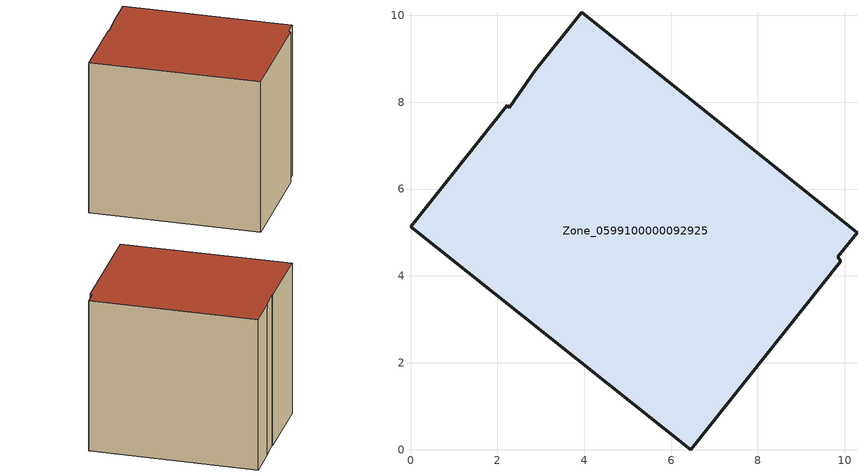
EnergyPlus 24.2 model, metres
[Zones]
Zone_0599100000092925
 floor ground (C_G): 0,5.13 2.23,7.93 2.27,7.88 2.87,8.73 3.94,10.07 10.28,5 9.84,4.44 9.91,4.33 6.45,0 z0.58
 wall outside (C_F): 10.28,5 3.94,10.07 2.87,8.73 2.27,7.88 2.23,7.93 0,5.13 6.45,0 9.91,4.33 9.84,4.44 10.28,5 z0.58:8.29
 roof outside (C_R): 2.23,7.93 0,5.13 6.45,0 9.91,4.33 9.84,4.44 10.28,5 3.94,10.07 2.87,8.73 2.27,7.88 z8.29
[BUILDING]
Pand.0599100000092925: North Axis=0; Terrain=City; Loads Convergence Tolerance Value=0.04; Temperature Convergence Tolerance Value=0.4; Solar Distribution=FullExterior; Maximum Number of Warmup Days=25; Minimum Number of Warmup Days=1
[Site:Location]
Rotterdam.The.Hague.AP_ZH_NLD Design_Conditions: Latitude=51.96; Longitude=4.45; Time Zone=1; Elevation=-4.5
[SITE:GROUNDTEMPERATURE:BUILDINGSURFACE]
18, 18, 18, 18, 18, 18, 18, 18, 18, 18, 18, 18
[MATERIAL] Thermal Absorptance=0.9; Solar Absorptance=0.7; Visible Absorptance=0.7
Name | Roughness | Thickness | Conductivity | Density | Specific Heat
G.TC.1965-1974 | MediumSmooth | 0.15 | 0.882353 | 540 | 1210
F.TC.1965-1974 | Rough | 0.3 | 0.697674 | 1920 | 840
R.TC.1965-1974 | MediumRough | 0.2 | 0.232558 | 1500 | 1000
[CONSTRUCTION]
C_G: G.TC.1965-1974
C_F: F.TC.1965-1974
C_R: R.TC.1965-1974
[ZONE]
Zone_0599100000092925: Type=1; Multiplier=1; Ceiling Height=Autocalculate; Volume=Autocalculate; Floor Area=autocalculate; Part of Total Floor Area=Yes
[ZONEINFILTRATION:DESIGNFLOWRATE]
Infil_Zone_0599100000092925: Zone or ZoneList or Space or SpaceList=Zone_0599100000092925; Schedule=AlwaysOn; Design Flow Rate Calculation Method=Flow/Area; Flow Rate per Floor Area=0.003; Constant Term Coefficient=1; Temperature Term Coefficient=0; Velocity Term Coefficient=0; Velocity Squared Term Coefficient=0
[HVACTEMPLATE:ZONE:IDEALLOADSAIRSYSTEM]
Zone_0599100000092925: Maximum Heating Supply Air Temperature=50; Minimum Cooling Supply Air Temperature=13; Maximum Heating Supply Air Humidity Ratio=0.0156; Minimum Cooling Supply Air Humidity Ratio=0.0077; Heating Limit=NoLimit; Cooling Limit=NoLimit; Dehumidification Control Type=ConstantSensibleHeatRatio; Cooling Sensible Heat Ratio=0.7; Dehumidification Setpoint=60; Humidification Control Type=None; Humidification Setpoint=30; Outdoor Air Method=None; Outdoor Air Flow Rate per Person=0.00944; Outdoor Air Flow Rate per Zone Floor Area=0; Outdoor Air Flow Rate per Zone=0; Demand Controlled Ventilation Type=None; Outdoor Air Economizer Type=NoEconomizer; Heat Recovery Type=None; Sensible Heat Recovery Effectiveness=0.7; Latent Heat Recovery Effectiveness=0.65
[ZONECONTROL:THERMOSTAT]
ThermostatControl_Zone_0599100000092925: Zone or ZoneList=Zone_0599100000092925; Control Type Schedule=DualSetpointControlType; Control 1=Thermostat_Zone_0599100000092925; Temperature Difference Between Cutout And Setpoint=0
[THERMOSTATSETPOINT:DUALSETPOINT]
Thermostat_Zone_0599100000092925: Heating Setpoint Temperature Schedule=HeatingSetpoint_Zone_0599100000092925; Cooling Setpoint Temperature Schedule=CoolingSetpoint_Zone_0599100000092925
[SCHEDULE:COMPACT]
HeatingSetpoint_Zone_0599100000092925: Through: 12/31, For: AllDays, Until: 24:00, 21
CoolingSetpoint_Zone_0599100000092925: Through: 12/31, For: AllDays, Until: 24:00, 24
DualSetpointControlType: Through: 12/31, For: AllDays, Until: 24:00, 4
AlwaysOn: Through: 12/31, For: AllDays, Until: 24:00, 1
